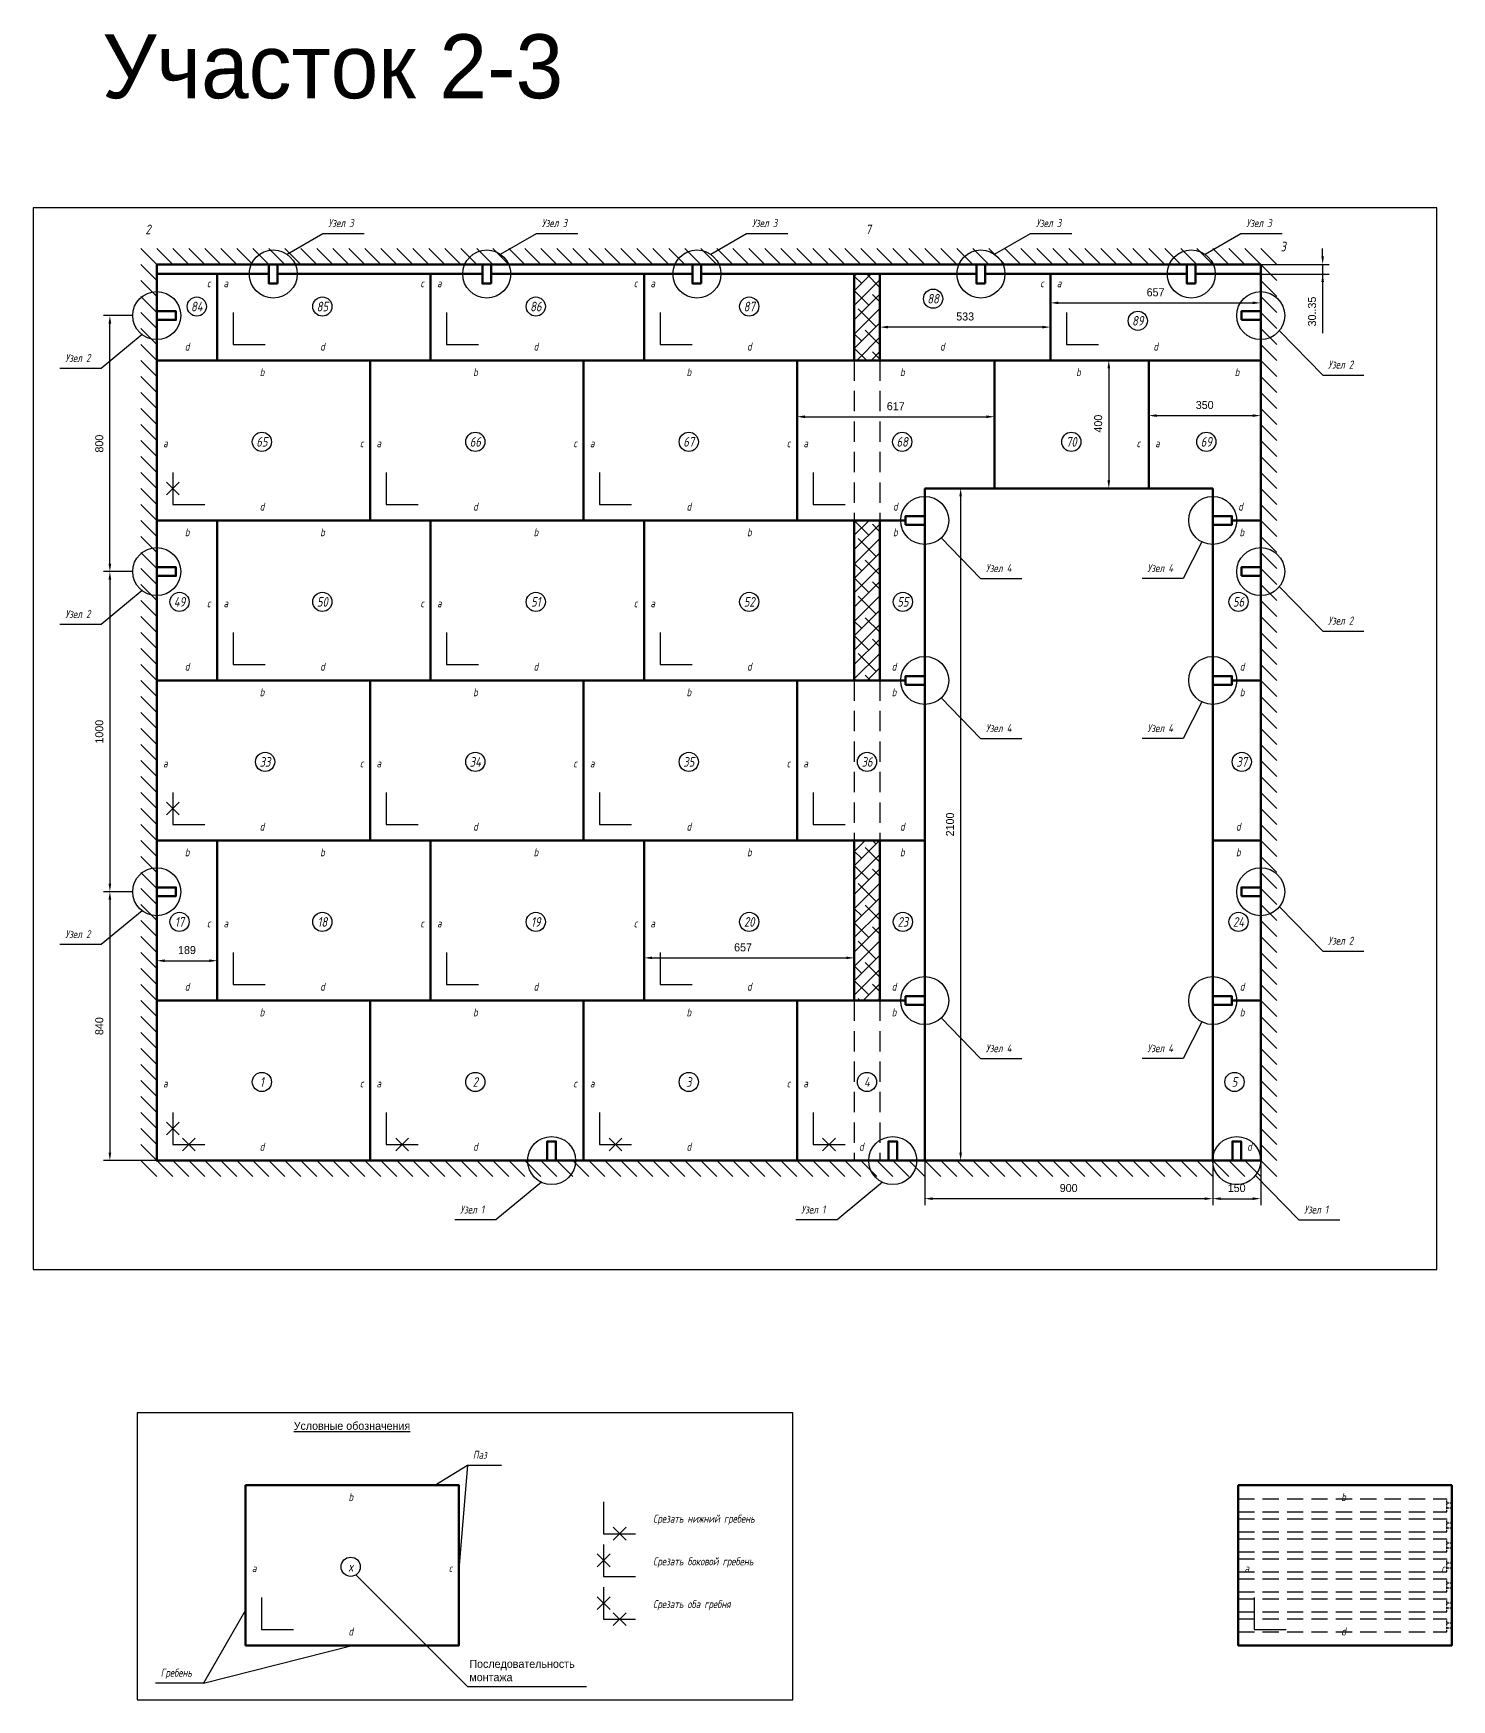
# Model space of a CAD drawing. Header units: millimetres. Extents: x -24443 to 78341, y -69589 to 15487.
# Drawn here: x 57085 to 61518, y -13001 to -7794 of the extents above; entities that cross this region are included whole.
import ezdxf
from ezdxf.enums import TextEntityAlignment as Align

# ---------------------------------------------------------------- set-up
doc = ezdxf.new("R2010")
doc.units = ezdxf.units.MM
doc.linetypes.add('DASHED', pattern=[19.05, 12.7, -6.35])
doc.layers.add('01 Перегородки', color=7, linetype='Continuous')
doc.layers.add('08 Размеры', color=7, linetype='Continuous')
doc.layers.add('100 noprint', color=1, linetype='Continuous', plot=False)
doc.styles.get("Standard").update_dxf_attribs({"font": 'Ubuntu-R.ttf'})
doc.styles.add('ГОСТ-ISOCPEUR', font='isocpeui.ttf', dxfattribs={"width": 0.8})
doc.dimstyles.new('ISO-25', dxfattribs={"dimtxt": 2.5, "dimasz": 2.5, "dimexe": 1.25, "dimexo": 0.625, "dimtad": 1, "dimtxsty": 'Standard', "dimcen": 2.5, "dimadec": 0, "dimazin": 0, "dimtfac": 1, "dimtmove": 0, "dimatfit": 3, "dimfxl": 1, "dimarcsym": 0})

# ---------------------------------------------------------------- blocks, each defined once
blk = doc.blocks.new('плита')
at = {"lineweight": 70}
blk.add_lwpolyline([(0, 500), (667, 500), (667, 0), (0, 0)], close=True, dxfattribs=at)
blk.add_lwpolyline([(50, 150), (50, 50), (150, 50)])
at = {"style": 'ГОСТ-ISOCPEUR', "width": 0.8}
for s, p in [('b', (329.1, 463.3)), ('a', (27.1, 241.2)), ('c', (640.6, 241.2)), ('d', (329.1, 43.5))]:
    blk.add_text(s, height=25, dxfattribs=at).set_placement(p, align=Align.MIDDLE)
blk = doc.blocks.new('подрезка')
for p, q in [((-20, 20), (20, -20)), ((20, 20), (-20, -20))]:
    blk.add_line(p, q)
blk = doc.blocks.new('*D294')
at = {"layer": '08 Размеры', "color": 0, "lineweight": -2}
for p, q in [((60770.7, -11316.2), (60770.7, -11455.3)), ((60920.7, -11316.2), (60920.7, -11455.3)), ((60795.7, -11435.3), (60895.7, -11435.3))]:
    blk.add_line(p, q, dxfattribs=at)
at = {"layer": '08 Размеры', "color": 0}
for points in [[(60795.7, -11431.1), (60795.7, -11439.4), (60770.7, -11435.3)], [(60895.7, -11439.4), (60895.7, -11431.1), (60920.7, -11435.3)]]:
    blk.add_solid(points, dxfattribs=at)
at = {"layer": 'Defpoints', "color": 0}
for p in [(60770.7, -11316.2), (60920.7, -11316.2), (60920.7, -11435.3)]:
    blk.add_point(p, dxfattribs=at)
at = {"layer": '08 Размеры', "color": 0, "insert": (60845.7, -11402.2), "char_height": 25, "attachment_point": 5}
blk.add_mtext('150', dxfattribs=at)
blk = doc.blocks.new('*D295')
at = {"layer": '08 Размеры', "color": 0, "lineweight": -2}
for p, q in [((59870.7, -11316.2), (59870.7, -11455.3)), ((60770.7, -11316.2), (60770.7, -11455.3)), ((60745.7, -11435.3), (59895.7, -11435.3))]:
    blk.add_line(p, q, dxfattribs=at)
at = {"layer": '08 Размеры', "color": 0}
for points in [[(59895.7, -11431.1), (59895.7, -11439.4), (59870.7, -11435.3)], [(60745.7, -11439.4), (60745.7, -11431.1), (60770.7, -11435.3)]]:
    blk.add_solid(points, dxfattribs=at)
at = {"layer": 'Defpoints', "color": 0}
for p in [(59870.7, -11316.2), (60770.7, -11316.2), (59870.7, -11435.3)]:
    blk.add_point(p, dxfattribs=at)
at = {"layer": '08 Размеры', "color": 0, "insert": (60320.7, -11402.2), "char_height": 25, "attachment_point": 5}
blk.add_mtext('900', dxfattribs=at)
blk = doc.blocks.new('*D297')
at = {"layer": '08 Размеры', "color": 0, "lineweight": -2}
for p, q in [((58993.7, -10816.2), (58993.7, -10662.9)), ((59650.7, -10816.2), (59650.7, -10662.9)), ((59018.7, -10682.9), (59625.7, -10682.9))]:
    blk.add_line(p, q, dxfattribs=at)
at = {"layer": '08 Размеры', "color": 0}
for points in [[(59018.7, -10678.7), (59018.7, -10687), (58993.7, -10682.9)], [(59625.7, -10687), (59625.7, -10678.7), (59650.7, -10682.9)]]:
    blk.add_solid(points, dxfattribs=at)
at = {"layer": 'Defpoints', "color": 0}
for p in [(59650.7, -10682.9), (58993.7, -10816.2), (59650.7, -10816.2)]:
    blk.add_point(p, dxfattribs=at)
at = {"layer": '08 Размеры', "color": 0, "insert": (59303, -10650.1), "char_height": 25, "attachment_point": 5}
blk.add_mtext('657', dxfattribs=at)
blk = doc.blocks.new('*D298')
at = {"layer": '08 Размеры', "color": 0, "lineweight": -2}
for p, q in [((60570.7, -9211.2), (60570.7, -8968.7)), ((60595.7, -8988.7), (60895.7, -8988.7)), ((60920.7, -9211.2), (60920.7, -8968.7))]:
    blk.add_line(p, q, dxfattribs=at)
at = {"layer": '08 Размеры', "color": 0}
for points in [[(60595.7, -8984.5), (60595.7, -8992.8), (60570.7, -8988.7)], [(60895.7, -8992.8), (60895.7, -8984.5), (60920.7, -8988.7)]]:
    blk.add_solid(points, dxfattribs=at)
at = {"layer": 'Defpoints', "color": 0}
for p in [(60920.7, -8988.7), (60570.7, -9211.2), (60920.7, -9211.2)]:
    blk.add_point(p, dxfattribs=at)
at = {"layer": '08 Размеры', "color": 0, "insert": (60745.7, -8955.6), "char_height": 25, "attachment_point": 5}
blk.add_mtext('350', dxfattribs=at)
blk = doc.blocks.new('*D299')
at = {"layer": '08 Размеры', "color": 0, "lineweight": -2}
for p, q in [((61114.4, -8491.2), (61114.4, -8466.2)), ((60920.7, -8516.2), (61134.4, -8516.2)), ((61114.4, -8516.2), (61114.4, -8730.7)), ((61114.4, -8516.2), (61114.4, -8546.2)), ((60920.7, -8546.2), (61134.4, -8546.2))]:
    blk.add_line(p, q, dxfattribs=at)
at = {"layer": '08 Размеры', "color": 0}
for points in [[(61110.2, -8491.2), (61118.5, -8491.2), (61114.4, -8516.2)], [(61118.5, -8571.2), (61110.2, -8571.2), (61114.4, -8546.2)]]:
    blk.add_solid(points, dxfattribs=at)
at = {"layer": 'Defpoints', "color": 0}
for p in [(60920.7, -8516.2), (60920.7, -8546.2), (61114.4, -8546.2)]:
    blk.add_point(p, dxfattribs=at)
at = {"layer": '08 Размеры', "color": 0, "insert": (61081.3, -8663.4), "char_height": 25, "attachment_point": 5, "rotation": 90}
blk.add_mtext('30..35', dxfattribs=at)
blk = doc.blocks.new('*D300')
at = {"layer": '08 Размеры', "color": 0, "lineweight": -2}
for p, q in [((60320.7, -9216.2), (59963.1, -9216.2)), ((59983.1, -9241.2), (59983.1, -11291.2)), ((60320.7, -11316.2), (59963.1, -11316.2))]:
    blk.add_line(p, q, dxfattribs=at)
at = {"layer": '08 Размеры', "color": 0}
for points in [[(59987.2, -9241.2), (59978.9, -9241.2), (59983.1, -9216.2)], [(59978.9, -11291.2), (59987.2, -11291.2), (59983.1, -11316.2)]]:
    blk.add_solid(points, dxfattribs=at)
at = {"layer": 'Defpoints', "color": 0}
for p in [(60320.7, -9216.2), (59983.1, -11316.2), (60320.7, -11316.2)]:
    blk.add_point(p, dxfattribs=at)
at = {"layer": '08 Размеры', "color": 0, "insert": (59950, -10266.2), "char_height": 25, "attachment_point": 5, "rotation": 90}
blk.add_mtext('2100', dxfattribs=at)
blk = doc.blocks.new('*D302')
at = {"layer": '08 Размеры', "color": 0, "lineweight": -2}
for p, q in [((59471.7, -9074.2), (59471.7, -8972.2)), ((59496.7, -8992.2), (60063.7, -8992.2)), ((60088.7, -9216.2), (60088.7, -8972.2))]:
    blk.add_line(p, q, dxfattribs=at)
at = {"layer": '08 Размеры', "color": 0}
for points in [[(59496.7, -8988), (59496.7, -8996.4), (59471.7, -8992.2)], [(60063.7, -8996.4), (60063.7, -8988), (60088.7, -8992.2)]]:
    blk.add_solid(points, dxfattribs=at)
at = {"layer": 'Defpoints', "color": 0}
for p in [(60088.7, -8992.2), (59471.7, -9074.2), (60088.7, -9216.2)]:
    blk.add_point(p, dxfattribs=at)
at = {"layer": '08 Размеры', "color": 0, "insert": (59780.2, -8959.4), "char_height": 25, "attachment_point": 5}
blk.add_mtext('617', dxfattribs=at)
blk = doc.blocks.new('*D334')
at = {"layer": '08 Размеры', "color": 0, "lineweight": -2}
for p, q in [((57470.7, -10816.2), (57470.7, -10671.8)), ((57659.7, -10816.2), (57659.7, -10671.8)), ((57495.7, -10691.8), (57634.7, -10691.8))]:
    blk.add_line(p, q, dxfattribs=at)
at = {"layer": '08 Размеры', "color": 0}
for points in [[(57495.7, -10687.6), (57495.7, -10696), (57470.7, -10691.8)], [(57634.7, -10696), (57634.7, -10687.6), (57659.7, -10691.8)]]:
    blk.add_solid(points, dxfattribs=at)
at = {"layer": 'Defpoints', "color": 0}
for p in [(57659.7, -10691.8), (57470.7, -10816.2), (57659.7, -10816.2)]:
    blk.add_point(p, dxfattribs=at)
at = {"layer": '08 Размеры', "color": 0, "insert": (57565.2, -10658.7), "char_height": 25, "attachment_point": 5}
blk.add_mtext('189', dxfattribs=at)
blk = doc.blocks.new('*D339')
at = {"layer": '08 Размеры', "color": 0, "lineweight": -2}
for p, q in [((60570.7, -8816.2), (60426.1, -8816.2)), ((60446.1, -8841.2), (60446.1, -9191.2)), ((60570.7, -9216.2), (60426.1, -9216.2))]:
    blk.add_line(p, q, dxfattribs=at)
at = {"layer": '08 Размеры', "color": 0}
for points in [[(60450.3, -8841.2), (60441.9, -8841.2), (60446.1, -8816.2)], [(60441.9, -9191.2), (60450.3, -9191.2), (60446.1, -9216.2)]]:
    blk.add_solid(points, dxfattribs=at)
at = {"layer": 'Defpoints', "color": 0}
for p in [(60570.7, -8816.2), (60446.1, -9216.2), (60570.7, -9216.2)]:
    blk.add_point(p, dxfattribs=at)
at = {"layer": '08 Размеры', "color": 0, "insert": (60413, -9013.7), "char_height": 25, "attachment_point": 5, "rotation": 90}
blk.add_mtext('400', dxfattribs=at)
blk = doc.blocks.new('*D351')
at = {"layer": '08 Размеры', "color": 0, "lineweight": -2}
for p, q in [((59730.7, -8631.3), (59730.7, -8732.1)), ((60263.7, -8631.3), (60263.7, -8732.1)), ((60238.7, -8712.1), (59755.7, -8712.1))]:
    blk.add_line(p, q, dxfattribs=at)
at = {"layer": '08 Размеры', "color": 0}
for points in [[(59755.7, -8708), (59755.7, -8716.3), (59730.7, -8712.1)], [(60238.7, -8716.3), (60238.7, -8708), (60263.7, -8712.1)]]:
    blk.add_solid(points, dxfattribs=at)
at = {"layer": 'Defpoints', "color": 0}
for p in [(59730.7, -8631.3), (60263.7, -8631.3), (59730.7, -8712.1)]:
    blk.add_point(p, dxfattribs=at)
at = {"layer": '08 Размеры', "color": 0, "insert": (59997.2, -8679.1), "char_height": 25, "attachment_point": 5}
blk.add_mtext('533', dxfattribs=at)
blk = doc.blocks.new('*D360')
at = {"layer": '08 Размеры', "color": 0, "lineweight": -2}
for p, q in [((57395.7, -9476.2), (57304.3, -9476.2)), ((57324.3, -9501.2), (57324.3, -10451.2)), ((57395.7, -10476.2), (57304.3, -10476.2))]:
    blk.add_line(p, q, dxfattribs=at)
at = {"layer": '08 Размеры', "color": 0}
for points in [[(57328.5, -9501.2), (57320.2, -9501.2), (57324.3, -9476.2)], [(57320.2, -10451.2), (57328.5, -10451.2), (57324.3, -10476.2)]]:
    blk.add_solid(points, dxfattribs=at)
at = {"layer": 'Defpoints', "color": 0}
for p in [(57395.7, -9476.2), (57324.3, -10476.2), (57395.7, -10476.2)]:
    blk.add_point(p, dxfattribs=at)
at = {"layer": '08 Размеры', "color": 0, "insert": (57291.3, -9976.2), "char_height": 25, "attachment_point": 5, "rotation": 90}
blk.add_mtext('1000', dxfattribs=at)
blk = doc.blocks.new('*D362')
at = {"layer": '08 Размеры', "color": 0, "lineweight": -2}
for p, q in [((57395.7, -10476.2), (57304.3, -10476.2)), ((57324.3, -10501.2), (57324.3, -11291.2)), ((57470.7, -11316.2), (57304.3, -11316.2))]:
    blk.add_line(p, q, dxfattribs=at)
at = {"layer": '08 Размеры', "color": 0}
for points in [[(57328.5, -10501.2), (57320.2, -10501.2), (57324.3, -10476.2)], [(57320.2, -11291.2), (57328.5, -11291.2), (57324.3, -11316.2)]]:
    blk.add_solid(points, dxfattribs=at)
at = {"layer": 'Defpoints', "color": 0}
for p in [(57395.7, -10476.2), (57324.3, -11316.2), (57470.7, -11316.2)]:
    blk.add_point(p, dxfattribs=at)
at = {"layer": '08 Размеры', "color": 0, "insert": (57291.3, -10896.2), "char_height": 25, "attachment_point": 5, "rotation": 90}
blk.add_mtext('840', dxfattribs=at)
blk = doc.blocks.new('*D363')
at = {"layer": '08 Размеры', "color": 0, "lineweight": -2}
for p, q in [((57395.7, -8676.2), (57304.3, -8676.2)), ((57324.3, -9451.2), (57324.3, -8701.2)), ((57395.7, -9476.2), (57304.3, -9476.2))]:
    blk.add_line(p, q, dxfattribs=at)
at = {"layer": '08 Размеры', "color": 0}
for points in [[(57328.5, -8701.2), (57320.2, -8701.2), (57324.3, -8676.2)], [(57320.2, -9451.2), (57328.5, -9451.2), (57324.3, -9476.2)]]:
    blk.add_solid(points, dxfattribs=at)
at = {"layer": 'Defpoints', "color": 0}
for p in [(57324.3, -8676.2), (57395.7, -8676.2), (57395.7, -9476.2)]:
    blk.add_point(p, dxfattribs=at)
at = {"layer": '08 Размеры', "color": 0, "insert": (57291.3, -9076.2), "char_height": 25, "attachment_point": 5, "rotation": 90}
blk.add_mtext('800', dxfattribs=at)
blk = doc.blocks.new('*D364')
at = {"layer": '08 Размеры', "color": 0, "lineweight": -2}
for p, q in [((60263.7, -8712.1), (60263.7, -8616.4)), ((60288.7, -8636.4), (60895.7, -8636.4)), ((60920.7, -8712.1), (60920.7, -8616.4))]:
    blk.add_line(p, q, dxfattribs=at)
at = {"layer": '08 Размеры', "color": 0}
for points in [[(60288.7, -8632.2), (60288.7, -8640.5), (60263.7, -8636.4)], [(60895.7, -8640.5), (60895.7, -8632.2), (60920.7, -8636.4)]]:
    blk.add_solid(points, dxfattribs=at)
at = {"layer": 'Defpoints', "color": 0}
for p in [(60920.7, -8636.4), (60263.7, -8712.1), (60920.7, -8712.1)]:
    blk.add_point(p, dxfattribs=at)
at = {"layer": '08 Размеры', "color": 0, "insert": (60592.2, -8603.5), "char_height": 25, "attachment_point": 5}
blk.add_mtext('657', dxfattribs=at)

msp = doc.modelspace()

# ---------------------------------------------------------------- hatches: boundary and pattern name
at = {"layer": '01 Перегородки'}
h = msp.add_hatch(dxfattribs=at)
h.set_pattern_fill('ANSI38', color=256, scale=10, style=0)
h.paths.add_polyline_path([(59730.743, -10816.191), (59730.743, -10316.191), (59650.743, -10316.191), (59650.743, -10816.191)])
h.paths.add_polyline_path([(59730.743, -9816.191), (59730.743, -9316.191), (59650.743, -9316.191), (59650.743, -9816.191)])
h.paths.add_polyline_path([(59730.743, -8816.191), (59730.743, -8546.191), (59650.743, -8546.191), (59650.743, -8816.191)])

# ---------------------------------------------------------------- linework, layer by layer
at = {"lineweight": 70}
for p, q in [((58993.743, -8816.191), (58993.743, -8546.191)), ((59650.743, -8546.191), (59650.743, -8816.191)), ((59730.743, -8546.191), (59730.743, -8816.191)), ((60263.743, -8816.191), (60263.743, -8546.191)), ((60263.743, -8816.191), (60263.743, -8546.191)), ((60920.743, -8546.191), (60920.743, -8816.191)), ((59660.743, -8816.191), (58993.743, -8816.191)), ((59471.743, -9316.191), (59471.743, -8816.191)), ((59471.743, -8816.191), (60138.743, -8816.191)), ((60088.743, -8816.191), (60088.743, -9216.191)), ((60138.743, -8816.191), (60570.743, -8816.191)), ((60920.743, -8816.191), (60263.743, -8816.191)), ((58993.743, -9816.191), (58993.743, -9316.191)), ((58993.743, -9316.191), (59650.743, -9316.191)), ((59810.743, -9316.191), (59471.743, -9316.191)), ((59650.743, -9316.191), (59650.743, -9816.191)), ((59650.743, -9816.191), (58993.743, -9816.191)), ((58993.743, -10316.191), (59650.743, -10316.191)), ((58993.743, -10816.191), (58993.743, -10316.191)), ((59650.743, -10316.191), (59650.743, -10816.191)), ((59650.743, -10816.191), (58993.743, -10816.191))]:
    msp.add_line(p, q, dxfattribs=at)
for p, q in [((58441.779, -12268.156), (58415.522, -12580.887)), ((57616.76, -12948.941), (58081.803, -12830.887))]:
    msp.add_line(p, q)
for points in [[(57877.87, -8484.697), (57990.282, -8419.568), (58119.266, -8419.568)], [(58544.87, -8484.697), (58657.282, -8419.568), (58786.266, -8419.568)], [(59201.87, -8484.697), (59314.282, -8419.568), (59443.266, -8419.568)], [(60089.301, -8484.697), (60201.713, -8419.568), (60330.697, -8419.568)], [(60746.701, -8484.697), (60859.112, -8419.568), (60988.096, -8419.568)], [(57709.743, -8666.191), (57709.743, -8766.191), (57809.743, -8766.191)], [(58376.743, -8666.191), (58376.743, -8766.191), (58476.743, -8766.191)], [(59043.743, -8666.191), (59043.743, -8766.191), (59143.743, -8766.191)], [(60313.743, -8666.191), (60313.743, -8766.191), (60413.743, -8766.191)], [(57424.74, -8735.426), (57296.984, -8841.423), (57168.001, -8841.423)], [(60979.101, -8723.301), (61114.481, -8861.869), (61243.465, -8861.869)], [(59521.743, -9166.191), (59521.743, -9266.191), (59621.743, -9266.191)], [(59922.679, -9370.299), (60045.029, -9497.762), (60174.013, -9497.762)], [(60736.881, -9383.112), (60678.867, -9497.762), (60549.883, -9497.762)], [(60979.101, -9523.301), (61114.481, -9661.869), (61243.465, -9661.869)], [(57424.74, -9535.426), (57296.984, -9641.423), (57168.001, -9641.423)], [(59043.743, -9666.191), (59043.743, -9766.191), (59143.743, -9766.191)], [(59922.679, -9870.299), (60045.029, -9997.762), (60174.013, -9997.762)], [(60736.881, -9883.112), (60678.867, -9997.762), (60549.883, -9997.762)], [(59521.743, -10166.191), (59521.743, -10266.191), (59621.743, -10266.191)], [(57424.74, -10535.426), (57296.984, -10641.423), (57168.001, -10641.423)], [(60979.101, -10523.301), (61114.481, -10661.869), (61243.465, -10661.869)], [(59043.743, -10666.191), (59043.743, -10766.191), (59143.743, -10766.191)], [(59922.679, -10870.299), (60045.029, -10997.762), (60174.013, -10997.762)], [(60736.881, -10883.112), (60678.867, -10997.762), (60549.883, -10997.762)], [(59521.743, -11166.191), (59521.743, -11266.191), (59621.743, -11266.191)], [(58672.921, -11384.106), (58530.984, -11501.869), (58402.001, -11501.869)], [(59738.921, -11384.106), (59596.984, -11501.869), (59468.001, -11501.869)], [(60904.101, -11363.301), (61039.481, -11501.869), (61168.465, -11501.869)], [(58340.063, -12330.887), (58441.779, -12268.156), (58548.045, -12268.156)], [(58867.379, -12381.957), (58867.379, -12481.957), (58967.379, -12481.957)], [(58867.379, -12515.406), (58867.379, -12615.406), (58967.379, -12615.406)], [(58092.464, -12610.966), (58441.779, -12959.377), (58814.325, -12959.377)], [(58867.379, -12648.856), (58867.379, -12748.856), (58967.379, -12748.856)], [(60900.599, -12680.887), (60900.599, -12780.887), (61000.599, -12780.887)], [(57748.303, -12720.702), (57616.76, -12948.941), (57466.387, -12948.941)]]:
    msp.add_lwpolyline(points)
for points in [[(57659.743, -8546.191), (57659.743, -8816.191), (57480.743, -8816.191)], [(58326.743, -8546.191), (58326.743, -8816.191), (57659.743, -8816.191), (57659.743, -8546.191)], [(58993.743, -8546.191), (58993.743, -8816.191), (58326.743, -8816.191), (58326.743, -8546.191)], [(60263.743, -8546.191), (60263.743, -8816.191), (59730.743, -8816.191)], [(60570.743, -9216.191), (60570.743, -8816.191), (60920.743, -8816.191)], [(57480.743, -9316.191), (57659.743, -9316.191), (57659.743, -9816.191), (57480.743, -9816.191)], [(59810.743, -9816.191), (59730.743, -9816.191), (59730.743, -9316.191), (59810.743, -9316.191)], [(60770.743, -9816.191), (60770.743, -9316.191)], [(60920.743, -9316.191), (60830.743, -9316.191)], [(60830.743, -9316.191), (60920.743, -9316.191)], [(59870.743, -10316.191), (59471.743, -10316.191), (59471.743, -9816.191), (59810.743, -9816.191)], [(60920.743, -10316.191), (60770.743, -10316.191), (60770.743, -9816.191)], [(60920.743, -9816.191), (60830.743, -9816.191)], [(60830.743, -9816.191), (60920.743, -9816.191)], [(57480.743, -10316.191), (57659.743, -10316.191), (57659.743, -10816.191), (57480.743, -10816.191)], [(59810.743, -10816.191), (59730.743, -10816.191), (59730.743, -10316.191), (59870.743, -10316.191)], [(60770.743, -10816.191), (60770.743, -10316.191), (60920.743, -10316.191)], [(59870.743, -11316.191), (59471.743, -11316.191), (59471.743, -10816.191), (59810.743, -10816.191)], [(60920.743, -11316.191), (60770.743, -11316.191), (60770.743, -10816.191)], [(60920.743, -10816.191), (60830.743, -10816.191)], [(60830.743, -10816.191), (60920.743, -10816.191)]]:
    msp.add_lwpolyline(points, dxfattribs=at)
msp.add_lwpolyline([(60850.599, -12330.887), (61517.599, -12330.887), (61517.599, -12830.887), (60850.599, -12830.887)], close=True, dxfattribs=at)
at = {"layer": '01 Перегородки'}
for p, q in [((57420.743, -8466.191), (57470.743, -8516.191)), ((57470.743, -8466.191), (57520.743, -8516.191)), ((57520.743, -8466.191), (57570.743, -8516.191)), ((57570.743, -8466.191), (57620.743, -8516.191)), ((57620.743, -8466.191), (57670.743, -8516.191)), ((57670.743, -8466.191), (57720.743, -8516.191)), ((57720.743, -8466.191), (57770.743, -8516.191)), ((57770.743, -8466.191), (57820.743, -8516.191)), ((57820.743, -8466.191), (57870.743, -8516.191)), ((57870.743, -8466.191), (57920.743, -8516.191)), ((57920.743, -8466.191), (57970.743, -8516.191)), ((57970.743, -8466.191), (58020.743, -8516.191)), ((58020.743, -8466.191), (58070.743, -8516.191)), ((58070.743, -8466.191), (58120.743, -8516.191)), ((58120.743, -8466.191), (58170.743, -8516.191)), ((58170.743, -8466.191), (58220.743, -8516.191)), ((58220.743, -8466.191), (58270.743, -8516.191)), ((58270.743, -8466.191), (58320.743, -8516.191)), ((58320.743, -8466.191), (58370.743, -8516.191)), ((58370.743, -8466.191), (58420.743, -8516.191)), ((58420.743, -8466.191), (58470.743, -8516.191)), ((58470.743, -8466.191), (58520.743, -8516.191)), ((58520.743, -8466.191), (58570.743, -8516.191)), ((58570.743, -8466.191), (58620.743, -8516.191)), ((58620.743, -8466.191), (58670.743, -8516.191)), ((58670.743, -8466.191), (58720.743, -8516.191)), ((58720.743, -8466.191), (58770.743, -8516.191)), ((58770.743, -8466.191), (58820.743, -8516.191)), ((58820.743, -8466.191), (58870.743, -8516.191)), ((58870.743, -8466.191), (58920.743, -8516.191)), ((58920.743, -8466.191), (58970.743, -8516.191)), ((58970.743, -8466.191), (59020.743, -8516.191)), ((59020.743, -8466.191), (59070.743, -8516.191)), ((59070.743, -8466.191), (59120.743, -8516.191)), ((59120.743, -8466.191), (59170.743, -8516.191)), ((59170.743, -8466.191), (59220.743, -8516.191)), ((59220.743, -8466.191), (59270.743, -8516.191)), ((59270.743, -8466.191), (59320.743, -8516.191)), ((59320.743, -8466.191), (59370.743, -8516.191)), ((59370.743, -8466.191), (59420.743, -8516.191)), ((59420.743, -8466.191), (59470.743, -8516.191)), ((59470.743, -8466.191), (59520.743, -8516.191)), ((59520.743, -8466.191), (59570.743, -8516.191)), ((59570.743, -8466.191), (59620.743, -8516.191)), ((59620.743, -8466.191), (59670.743, -8516.191)), ((59670.743, -8466.191), (59720.743, -8516.191)), ((59720.743, -8466.191), (59770.743, -8516.191)), ((59770.743, -8466.191), (59820.743, -8516.191)), ((59820.743, -8466.191), (59870.743, -8516.191)), ((59870.743, -8466.191), (59920.743, -8516.191)), ((59920.743, -8466.191), (59970.743, -8516.191)), ((59970.743, -8466.191), (60020.743, -8516.191)), ((60020.743, -8466.191), (60070.743, -8516.191)), ((60070.743, -8466.191), (60120.743, -8516.191)), ((60120.743, -8466.191), (60170.743, -8516.191)), ((60170.743, -8466.191), (60220.743, -8516.191)), ((60220.743, -8466.191), (60270.743, -8516.191)), ((60270.743, -8466.191), (60320.743, -8516.191)), ((60320.743, -8466.191), (60370.743, -8516.191)), ((60370.743, -8466.191), (60420.743, -8516.191)), ((60420.743, -8466.191), (60470.743, -8516.191)), ((60470.743, -8466.191), (60520.743, -8516.191)), ((60520.743, -8466.191), (60570.743, -8516.191)), ((60570.743, -8466.191), (60620.743, -8516.191)), ((60620.743, -8466.191), (60670.743, -8516.191)), ((60670.743, -8466.191), (60720.743, -8516.191)), ((60720.743, -8466.191), (60770.743, -8516.191)), ((60770.743, -8466.191), (60820.743, -8516.191)), ((60820.743, -8466.191), (60870.743, -8516.191)), ((60870.743, -8466.191), (60920.743, -8516.191)), ((60920.743, -8466.191), (60970.743, -8516.191)), ((57420.743, -8516.191), (57470.743, -8566.191)), ((60920.743, -8516.191), (60970.743, -8566.191)), ((57420.743, -8566.191), (57470.743, -8616.191)), ((60920.743, -8566.191), (60970.743, -8616.191)), ((57420.743, -8616.191), (57470.743, -8666.191)), ((60920.743, -8616.191), (60970.743, -8666.191)), ((57420.743, -8666.191), (57470.743, -8716.191)), ((60920.743, -8666.191), (60970.743, -8716.191)), ((57420.743, -8716.191), (57470.743, -8766.191)), ((60920.743, -8716.191), (60970.743, -8766.191)), ((57420.743, -8766.191), (57470.743, -8816.191)), ((60920.743, -8766.191), (60970.743, -8816.191)), ((57420.743, -8816.191), (57470.743, -8866.191)), ((60920.743, -8816.191), (60970.743, -8866.191)), ((57420.743, -8866.191), (57470.743, -8916.191)), ((60920.743, -8866.191), (60970.743, -8916.191)), ((57420.743, -8916.191), (57470.743, -8966.191)), ((60920.743, -8916.191), (60970.743, -8966.191)), ((57420.743, -8966.191), (57470.743, -9016.191)), ((60920.743, -8966.191), (60970.743, -9016.191)), ((57420.743, -9016.191), (57470.743, -9066.191)), ((60920.743, -9016.191), (60970.743, -9066.191)), ((57420.743, -9066.191), (57470.743, -9116.191)), ((60920.743, -9066.191), (60970.743, -9116.191)), ((57420.743, -9116.191), (57470.743, -9166.191)), ((60920.743, -9116.191), (60970.743, -9166.191)), ((57420.743, -9166.191), (57470.743, -9216.191)), ((60920.743, -9166.191), (60970.743, -9216.191)), ((57420.743, -9216.191), (57470.743, -9266.191)), ((57420.743, -9266.191), (57470.743, -9316.191)), ((60920.743, -9216.191), (60970.743, -9266.191)), ((60920.743, -9266.191), (60970.743, -9316.191)), ((57420.743, -9316.191), (57470.743, -9366.191)), ((60920.743, -9316.191), (60970.743, -9366.191)), ((57420.743, -9366.191), (57470.743, -9416.191)), ((60920.743, -9366.191), (60970.743, -9416.191)), ((57420.743, -9416.191), (57470.743, -9466.191)), ((60920.743, -9416.191), (60970.743, -9466.191)), ((57420.743, -9466.191), (57470.743, -9516.191)), ((60920.743, -9466.191), (60970.743, -9516.191)), ((57420.743, -9516.191), (57470.743, -9566.191)), ((60920.743, -9516.191), (60970.743, -9566.191)), ((57420.743, -9566.191), (57470.743, -9616.191)), ((60920.743, -9566.191), (60970.743, -9616.191)), ((57420.743, -9616.191), (57470.743, -9666.191)), ((60920.743, -9616.191), (60970.743, -9666.191)), ((57420.743, -9666.191), (57470.743, -9716.191)), ((60920.743, -9666.191), (60970.743, -9716.191)), ((57420.743, -9716.191), (57470.743, -9766.191)), ((60920.743, -9716.191), (60970.743, -9766.191)), ((57420.743, -9766.191), (57470.743, -9816.191)), ((60920.743, -9766.191), (60970.743, -9816.191)), ((57420.743, -9816.191), (57470.743, -9866.191)), ((60920.743, -9816.191), (60970.743, -9866.191)), ((57420.743, -9866.191), (57470.743, -9916.191)), ((60920.743, -9866.191), (60970.743, -9916.191)), ((57420.743, -9916.191), (57470.743, -9966.191)), ((60920.743, -9916.191), (60970.743, -9966.191)), ((57420.743, -9966.191), (57470.743, -10016.191)), ((60920.743, -9966.191), (60970.743, -10016.191)), ((57420.743, -10016.191), (57470.743, -10066.191)), ((60920.743, -10016.191), (60970.743, -10066.191)), ((57420.743, -10066.191), (57470.743, -10116.191)), ((60920.743, -10066.191), (60970.743, -10116.191)), ((57420.743, -10116.191), (57470.743, -10166.191)), ((60920.743, -10116.191), (60970.743, -10166.191)), ((57420.743, -10166.191), (57470.743, -10216.191)), ((60920.743, -10166.191), (60970.743, -10216.191)), ((57420.743, -10216.191), (57470.743, -10266.191)), ((60920.743, -10216.191), (60970.743, -10266.191)), ((57420.743, -10266.191), (57470.743, -10316.191)), ((60920.743, -10266.191), (60970.743, -10316.191)), ((57420.743, -10316.191), (57470.743, -10366.191)), ((60920.743, -10316.191), (60970.743, -10366.191)), ((57420.743, -10366.191), (57470.743, -10416.191)), ((60920.743, -10366.191), (60970.743, -10416.191)), ((57420.743, -10416.191), (57470.743, -10466.191)), ((60920.743, -10416.191), (60970.743, -10466.191)), ((57420.743, -10466.191), (57470.743, -10516.191)), ((57420.743, -10516.191), (57470.743, -10566.191)), ((60920.743, -10466.191), (60970.743, -10516.191)), ((60920.743, -10516.191), (60970.743, -10566.191)), ((57420.743, -10566.191), (57470.743, -10616.191)), ((60920.743, -10566.191), (60970.743, -10616.191)), ((57420.743, -10616.191), (57470.743, -10666.191)), ((60920.743, -10616.191), (60970.743, -10666.191)), ((57420.743, -10666.191), (57470.743, -10716.191)), ((60920.743, -10666.191), (60970.743, -10716.191)), ((57420.743, -10716.191), (57470.743, -10766.191)), ((60920.743, -10716.191), (60970.743, -10766.191)), ((57420.743, -10766.191), (57470.743, -10816.191)), ((60920.743, -10766.191), (60970.743, -10816.191)), ((57420.743, -10816.191), (57470.743, -10866.191)), ((60920.743, -10816.191), (60970.743, -10866.191)), ((57420.743, -10866.191), (57470.743, -10916.191)), ((60920.743, -10866.191), (60970.743, -10916.191)), ((57420.743, -10916.191), (57470.743, -10966.191)), ((60920.743, -10916.191), (60970.743, -10966.191)), ((57420.743, -10966.191), (57470.743, -11016.191)), ((60920.743, -10966.191), (60970.743, -11016.191)), ((57420.743, -11016.191), (57470.743, -11066.191)), ((60920.743, -11016.191), (60970.743, -11066.191)), ((57420.743, -11066.191), (57470.743, -11116.191)), ((60920.743, -11066.191), (60970.743, -11116.191)), ((57420.743, -11116.191), (57470.743, -11166.191)), ((60920.743, -11116.191), (60970.743, -11166.191)), ((57420.743, -11166.191), (57470.743, -11216.191)), ((60920.743, -11166.191), (60970.743, -11216.191)), ((57420.743, -11216.191), (57470.743, -11266.191)), ((60920.743, -11216.191), (60970.743, -11266.191)), ((57420.743, -11266.191), (57470.743, -11316.191)), ((60920.743, -11266.191), (60970.743, -11316.191)), ((57420.743, -11316.191), (57470.743, -11366.191)), ((57470.743, -11316.191), (57520.743, -11366.191)), ((57520.743, -11316.191), (57570.743, -11366.191)), ((57570.743, -11316.191), (57620.743, -11366.191)), ((57620.743, -11316.191), (57670.743, -11366.191)), ((57670.743, -11316.191), (57720.743, -11366.191)), ((57720.743, -11316.191), (57770.743, -11366.191)), ((57770.743, -11316.191), (57820.743, -11366.191)), ((57820.743, -11316.191), (57870.743, -11366.191)), ((57870.743, -11316.191), (57920.743, -11366.191)), ((57920.743, -11316.191), (57970.743, -11366.191)), ((57970.743, -11316.191), (58020.743, -11366.191)), ((58020.743, -11316.191), (58070.743, -11366.191)), ((58070.743, -11316.191), (58120.743, -11366.191)), ((58120.743, -11316.191), (58170.743, -11366.191)), ((58170.743, -11316.191), (58220.743, -11366.191)), ((58220.743, -11316.191), (58270.743, -11366.191)), ((58270.743, -11316.191), (58320.743, -11366.191)), ((58320.743, -11316.191), (58370.743, -11366.191)), ((58370.743, -11316.191), (58420.743, -11366.191)), ((58420.743, -11316.191), (58470.743, -11366.191)), ((58470.743, -11316.191), (58520.743, -11366.191)), ((58520.743, -11316.191), (58570.743, -11366.191)), ((58570.743, -11316.191), (58620.743, -11366.191)), ((58620.743, -11316.191), (58670.743, -11366.191)), ((58670.743, -11316.191), (58720.743, -11366.191)), ((58720.743, -11316.191), (58770.743, -11366.191)), ((58770.743, -11316.191), (58820.743, -11366.191)), ((58820.743, -11316.191), (58870.743, -11366.191)), ((58870.743, -11316.191), (58920.743, -11366.191)), ((58920.743, -11316.191), (58970.743, -11366.191)), ((58970.743, -11316.191), (59020.743, -11366.191)), ((59020.743, -11316.191), (59070.743, -11366.191)), ((59070.743, -11316.191), (59120.743, -11366.191)), ((59120.743, -11316.191), (59170.743, -11366.191)), ((59170.743, -11316.191), (59220.743, -11366.191)), ((59220.743, -11316.191), (59270.743, -11366.191)), ((59270.743, -11316.191), (59320.743, -11366.191)), ((59320.743, -11316.191), (59370.743, -11366.191)), ((59370.743, -11316.191), (59420.743, -11366.191)), ((59420.743, -11316.191), (59470.743, -11366.191)), ((59470.743, -11316.191), (59520.743, -11366.191)), ((59520.743, -11316.191), (59570.743, -11366.191)), ((59570.743, -11316.191), (59620.743, -11366.191)), ((59620.743, -11316.191), (59670.743, -11366.191)), ((59670.743, -11316.191), (59720.743, -11366.191)), ((59720.743, -11316.191), (59770.743, -11366.191)), ((59770.743, -11316.191), (59820.743, -11366.191)), ((59820.743, -11316.191), (59870.743, -11366.191)), ((59870.743, -11316.191), (59920.743, -11366.191)), ((59920.743, -11316.191), (59970.743, -11366.191)), ((59970.743, -11316.191), (60020.743, -11366.191)), ((60020.743, -11316.191), (60070.743, -11366.191)), ((60070.743, -11316.191), (60120.743, -11366.191)), ((60120.743, -11316.191), (60170.743, -11366.191)), ((60170.743, -11316.191), (60220.743, -11366.191)), ((60220.743, -11316.191), (60270.743, -11366.191)), ((60270.743, -11316.191), (60320.743, -11366.191)), ((60320.743, -11316.191), (60370.743, -11366.191)), ((60370.743, -11316.191), (60420.743, -11366.191)), ((60420.743, -11316.191), (60470.743, -11366.191)), ((60470.743, -11316.191), (60520.743, -11366.191)), ((60520.743, -11316.191), (60570.743, -11366.191)), ((60570.743, -11316.191), (60620.743, -11366.191)), ((60620.743, -11316.191), (60670.743, -11366.191)), ((60670.743, -11316.191), (60720.743, -11366.191)), ((60720.743, -11316.191), (60770.743, -11366.191)), ((60770.743, -11316.191), (60820.743, -11366.191)), ((60820.743, -11316.191), (60870.743, -11366.191)), ((60870.743, -11316.191), (60920.743, -11366.191)), ((60920.743, -11316.191), (60970.743, -11366.191))]:
    msp.add_line(p, q, dxfattribs=at)
at = {"layer": '01 Перегородки', "lineweight": 70}
for p, q in [((57470.743, -11316.191), (57470.743, -8516.191)), ((57470.743, -8516.191), (60920.743, -8516.191)), ((60920.743, -8516.191), (60920.743, -11316.191)), ((57470.743, -8546.191), (57821.435, -8546.191)), ((57848.435, -8546.191), (58488.435, -8546.191)), ((58515.435, -8546.191), (59145.435, -8546.191)), ((59172.435, -8546.191), (60032.866, -8546.191)), ((60059.866, -8546.191), (60690.266, -8546.191)), ((60717.266, -8546.191), (60920.743, -8546.191)), ((59870.743, -9216.191), (59870.743, -11316.191)), ((60770.743, -9216.191), (59870.743, -9216.191)), ((60770.743, -9216.191), (60770.743, -11316.191)), ((60920.743, -11316.191), (57470.743, -11316.191))]:
    msp.add_line(p, q, dxfattribs=at)
at = {"layer": '01 Перегородки', "linetype": 'DASHED', "ltscale": 5}
for p, q in [((59650.743, -8816.191), (59650.743, -9316.191)), ((59730.743, -8816.191), (59730.743, -9316.191)), ((59650.743, -9816.191), (59650.743, -10316.191)), ((59730.743, -9816.191), (59730.743, -10316.191)), ((59650.743, -10816.191), (59650.743, -11316.191)), ((59730.743, -10816.191), (59730.743, -11316.191))]:
    msp.add_line(p, q, dxfattribs=at)
at = {"layer": '01 Перегородки', "lineweight": 70, "flags": 128}
for points in [[(57848.435, -8576.191), (57821.435, -8576.191), (57821.435, -8516.191), (57848.435, -8516.191)], [(58515.435, -8576.191), (58488.435, -8576.191), (58488.435, -8516.191), (58515.435, -8516.191)], [(59172.435, -8576.191), (59145.435, -8576.191), (59145.435, -8516.191), (59172.435, -8516.191)], [(60059.866, -8576.191), (60032.866, -8576.191), (60032.866, -8516.191), (60059.866, -8516.191)], [(60717.266, -8576.191), (60690.266, -8576.191), (60690.266, -8516.191), (60717.266, -8516.191)], [(57470.743, -8689.691), (57470.743, -8662.691), (57530.743, -8662.691), (57530.743, -8689.691)], [(60860.743, -8689.691), (60860.743, -8662.691), (60920.743, -8662.691), (60920.743, -8689.691)], [(59810.743, -9329.691), (59810.743, -9302.691), (59870.743, -9302.691), (59870.743, -9329.691)], [(60770.743, -9329.691), (60770.743, -9302.691), (60830.743, -9302.691), (60830.743, -9329.691)], [(57470.743, -9489.691), (57470.743, -9462.691), (57530.743, -9462.691), (57530.743, -9489.691)], [(60860.743, -9489.691), (60860.743, -9462.691), (60920.743, -9462.691), (60920.743, -9489.691)], [(59810.743, -9829.691), (59810.743, -9802.691), (59870.743, -9802.691), (59870.743, -9829.691)], [(60770.743, -9829.691), (60770.743, -9802.691), (60830.743, -9802.691), (60830.743, -9829.691)], [(57470.743, -10489.691), (57470.743, -10462.691), (57530.743, -10462.691), (57530.743, -10489.691)], [(60860.743, -10489.691), (60860.743, -10462.691), (60920.743, -10462.691), (60920.743, -10489.691)], [(59810.743, -10829.691), (59810.743, -10802.691), (59870.743, -10802.691), (59870.743, -10829.691)], [(60770.743, -10829.691), (60770.743, -10802.691), (60830.743, -10802.691), (60830.743, -10829.691)], [(58718.243, -11316.191), (58691.243, -11316.191), (58691.243, -11256.191), (58718.243, -11256.191)], [(59784.243, -11316.191), (59757.243, -11316.191), (59757.243, -11256.191), (59784.243, -11256.191)], [(60859.243, -11316.191), (60832.243, -11316.191), (60832.243, -11256.191), (60859.243, -11256.191)]]:
    msp.add_lwpolyline(points, close=True, dxfattribs=at)
at = {"layer": '01 Перегородки'}
for centre, radius in [((57834.935, -8546.191), 75), ((58501.935, -8546.191), 75), ((59158.935, -8546.191), 75), ((60046.366, -8546.191), 75), ((60703.766, -8546.191), 75), ((57470.743, -8676.191), 75), ((57595.966, -8647.838), 30), ((57988.427, -8647.838), 30), ((58655.427, -8647.838), 30), ((59322.427, -8647.838), 30), ((59896.962, -8623.389), 30), ((60920.743, -8676.191), 75), ((60536.673, -8692.241), 30), ((57799.427, -9070.571), 30), ((58466.427, -9070.571), 30), ((59133.427, -9070.571), 30), ((59800.427, -9070.571), 30), ((60329.058, -9070.571), 30), ((60750.873, -9070.571), 30), ((59870.743, -9316.191), 75), ((60770.743, -9316.191), 75), ((57470.743, -9476.191), 75), ((60920.743, -9476.191), 75), ((57541.969, -9570.571), 30), ((57988.427, -9570.571), 30), ((58655.427, -9570.571), 30), ((59322.427, -9570.571), 30), ((59802.586, -9570.571), 30), ((60851.536, -9570.571), 30), ((59870.743, -9816.191), 75), ((60770.743, -9816.191), 75), ((57809.427, -10070.571), 30), ((58466.427, -10070.571), 30), ((59133.427, -10070.571), 30), ((59690.524, -10070.571), 30), ((60861.525, -10070.571), 30), ((57470.743, -10476.191), 75), ((60920.743, -10476.191), 75), ((57541.969, -10570.571), 30), ((57988.427, -10570.571), 30), ((58655.427, -10570.571), 30), ((59322.427, -10570.571), 30), ((59802.586, -10570.571), 30), ((60851.536, -10570.571), 30), ((59870.743, -10816.191), 75), ((60770.743, -10816.191), 75), ((57799.427, -11070.571), 30), ((58466.427, -11070.571), 30), ((59133.427, -11070.571), 30), ((59690.214, -11070.571), 30), ((60838.868, -11070.571), 30), ((58704.743, -11316.191), 75), ((59770.743, -11316.191), 75), ((60845.743, -11316.191), 75), ((58076.987, -12585.266), 30)]:
    msp.add_circle(centre, radius, dxfattribs=at)
at = {"layer": '100 noprint', "linetype": 'DASHED', "ltscale": 4}
for p, q in [((60850.599, -12373.387), (61502.599, -12373.387)), ((60850.599, -12413.387), (61502.599, -12413.387)), ((60850.599, -12435.887), (61502.599, -12435.887)), ((60850.599, -12475.887), (61502.599, -12475.887)), ((60850.599, -12498.387), (61502.599, -12498.387)), ((60850.599, -12538.387), (61502.599, -12538.387)), ((60850.599, -12560.887), (61502.599, -12560.887)), ((60850.599, -12600.887), (61502.599, -12600.887)), ((60850.599, -12623.387), (61502.599, -12623.387)), ((60850.599, -12663.387), (61502.599, -12663.387)), ((60850.599, -12685.887), (61502.599, -12685.887)), ((60850.599, -12725.887), (61502.599, -12725.887)), ((60850.599, -12748.387), (61502.599, -12748.387)), ((60850.599, -12788.387), (61502.599, -12788.387))]:
    msp.add_line(p, q, dxfattribs=at)
at = {"layer": '100 noprint', "linetype": 'DASHED', "ltscale": 0.5}
for p, q in [((61502.599, -12413.387), (61502.599, -12373.387)), ((61502.599, -12385.387), (61517.599, -12385.387)), ((61502.599, -12401.387), (61517.599, -12401.387)), ((61502.599, -12475.887), (61502.599, -12435.887)), ((61502.599, -12447.887), (61517.599, -12447.887)), ((61502.599, -12463.887), (61517.599, -12463.887)), ((61502.599, -12538.387), (61502.599, -12498.387)), ((61502.599, -12510.387), (61517.599, -12510.387)), ((61502.599, -12526.387), (61517.599, -12526.387)), ((61502.599, -12600.887), (61502.599, -12560.887)), ((61502.599, -12572.887), (61517.599, -12572.887)), ((61502.599, -12588.887), (61517.599, -12588.887)), ((61502.599, -12663.387), (61502.599, -12623.387)), ((61502.599, -12635.387), (61517.599, -12635.387)), ((61502.599, -12651.387), (61517.599, -12651.387)), ((61502.599, -12725.887), (61502.599, -12685.887)), ((61502.599, -12697.887), (61517.599, -12697.887)), ((61502.599, -12713.887), (61517.599, -12713.887)), ((61502.599, -12788.387), (61502.599, -12748.387)), ((61502.599, -12760.387), (61517.599, -12760.387)), ((61502.599, -12776.387), (61517.599, -12776.387))]:
    msp.add_line(p, q, dxfattribs=at)
at = {"layer": '100 noprint', "color": 1}
for points in [[(57085.054, -8339.544), (57085.054, -11656.097), (61471.464, -11656.097), (61471.464, -8339.544)], [(57409.795, -12104.289), (57409.795, -13000.595), (59458.274, -13000.595), (59458.274, -12104.289)]]:
    msp.add_lwpolyline(points, close=True, dxfattribs=at)

# ---------------------------------------------------------------- block references
at = {"layer": '01 Перегородки'}
for p in [(57470.743, -9316.191), (58137.743, -9316.191), (58804.743, -9316.191), (57659.743, -9816.191), (58326.743, -9816.191), (57470.743, -10316.191), (58137.743, -10316.191), (58804.743, -10316.191), (57659.743, -10816.191), (58326.743, -10816.191), (57470.743, -11316.191), (58137.743, -11316.191), (58804.743, -11316.191), (57748.303, -12830.887)]:
    msp.add_blockref('плита', p, dxfattribs=at)
at = {"layer": '01 Перегородки', "color": 1}
for p in [(57520.743, -9216.191), (57520.743, -10216.191), (57520.743, -11216.191), (57570.743, -11266.191), (58237.743, -11266.191), (58904.743, -11266.191), (59571.743, -11266.191), (58917.379, -12481.957), (58867.379, -12565.406), (58867.379, -12698.856), (58917.379, -12748.856)]:
    msp.add_blockref('подрезка', p, dxfattribs=at)

# ---------------------------------------------------------------- texts
at = {"linetype": 'Continuous', "style": 'ГОСТ-ISOCPEUR', "width": 0.8}
for s, p in [('Узел 3', (58007.058, -8399.436)), ('Узел 3', (58674.058, -8399.436)), ('Узел 3', (59331.058, -8399.436)), ('Узел 3', (60218.488, -8399.436)), ('Узел 3', (60875.888, -8399.436)), ('Узел 2', (57184.776, -8821.29)), ('Узел 2', (61131.256, -8841.736)), ('Узел 4', (60061.805, -9477.63)), ('Узел 4', (60566.658, -9477.63)), ('Узел 2', (57184.776, -9621.29)), ('Узел 2', (61131.256, -9641.736)), ('Узел 4', (60061.805, -9977.63)), ('Узел 4', (60566.658, -9977.63)), ('Узел 2', (57184.776, -10621.29)), ('Узел 2', (61131.256, -10641.736)), ('Узел 4', (60061.805, -10977.63)), ('Узел 4', (60566.658, -10977.63)), ('Узел 1', (58418.776, -11481.736)), ('Узел 1', (59484.776, -11481.736)), ('Узел 1', (61056.256, -11481.736)), ('Паз', (58458.753, -12248.024)), ('Срезать нижний гребень', (59022, -12447.529)), ('Срезать боковой гребень', (59022, -12580.978)), ('Срезать оба гребня', (59022, -12714.428)), ('Гребень', (57483.008, -12928.808))]:
    msp.add_text(s, height=25, dxfattribs=at).set_placement(p)
at = {"style": 'ГОСТ-ISOCPEUR', "width": 0.8}
for s, p in [('a', (57686.814, -8575.001)), ('c', (58300.303, -8575.001)), ('a', (58353.814, -8575.001)), ('c', (58967.303, -8575.001)), ('a', (59020.814, -8575.001)), ('c', (60237.303, -8575.001)), ('a', (60290.814, -8575.001)), ('d', (57988.877, -8772.677)), ('d', (58655.877, -8772.677)), ('d', (59322.877, -8772.677)), ('d', (59925.877, -8772.677)), ('d', (60592.877, -8772.677)), ('b', (59800.877, -8852.902)), ('b', (60351.208, -8852.902)), ('b', (60846.748, -8852.902)), ('a', (59498.814, -9075.001)), ('c', (60538.597, -9075.001)), ('a', (60597.814, -9075.001)), ('d', (59779.052, -9272.677)), ('d', (60857.778, -9272.677)), ('b', (59322.877, -9352.902)), ('a', (59020.814, -9575.001)), ('d', (59322.877, -9772.677)), ('b', (59322.877, -10352.902)), ('a', (59020.814, -10575.001)), ('d', (59322.877, -10772.677))]:
    msp.add_text(s, height=25, dxfattribs=at).set_placement(p, align=Align.MIDDLE)
at = {"char_height": 25, "width": 681.75406, "attachment_point": 1}
for s, insert in [('{\\LУсловные обозначения}', (57898.806, -12132.523)), ('{Последовательность\\Pмонтажа}', (58447.751, -12876.188))]:
    msp.add_mtext(s, dxfattribs=dict(at, insert=insert))
at = {"layer": '01 Перегородки', "style": 'ГОСТ-ISOCPEUR', "width": 0.8}
for s, height, p in [('2', 30, (57443.687, -8406.742)), ('7', 30, (59694.486, -8406.742)), ('3', 30, (60991.035, -8460.501)), ('c', 25, (57633.303, -8575.001)), ('84', 30, (57595.966, -8647.838)), ('85', 30, (57988.427, -8647.838)), ('86', 30, (58655.427, -8647.838)), ('87', 30, (59322.427, -8647.838)), ('88', 30, (59896.962, -8623.389)), ('89', 30, (60536.673, -8692.241)), ('d', 25, (57565.877, -8772.677)), ('65', 30, (57799.427, -9070.571)), ('66', 30, (58466.427, -9070.571)), ('67', 30, (59133.427, -9070.571)), ('68', 30, (59800.427, -9070.571)), ('70', 30, (60329.058, -9070.571)), ('69', 30, (60750.873, -9070.571)), ('b', 25, (57565.877, -9352.902)), ('b', 25, (59779.052, -9352.902)), ('b', 25, (60861.908, -9352.902)), ('49', 30, (57541.969, -9570.571)), ('c', 25, (57633.303, -9575.001)), ('50', 30, (57988.427, -9570.571)), ('51', 30, (58655.427, -9570.571)), ('52', 30, (59322.427, -9570.571)), ('55', 30, (59802.586, -9570.571)), ('56', 30, (60851.536, -9570.571)), ('d', 25, (57565.877, -9772.677)), ('d', 25, (59775.029, -9772.677)), ('d', 25, (60862.825, -9772.677)), ('b', 25, (59775.029, -9852.902)), ('b', 25, (60862.825, -9852.902)), ('33', 30, (57809.427, -10070.571)), ('34', 30, (58466.427, -10070.571)), ('35', 30, (59133.427, -10070.571)), ('a', 25, (59498.814, -10075.001)), ('36', 30, (59690.524, -10070.571)), ('37', 30, (60861.525, -10070.571)), ('d', 25, (59800.877, -10272.677)), ('d', 25, (60850.877, -10272.677)), ('b', 25, (57565.877, -10352.902)), ('b', 25, (59800.877, -10352.902)), ('b', 25, (60850.877, -10352.902)), ('17', 30, (57541.969, -10570.571)), ('18', 30, (57988.427, -10570.571)), ('19', 30, (58655.427, -10570.571)), ('20', 30, (59322.427, -10570.571)), ('23', 30, (59802.586, -10570.571)), ('24', 30, (60851.536, -10570.571)), ('c', 25, (57633.303, -10575.001)), ('d', 25, (57565.877, -10772.677)), ('d', 25, (59775.029, -10772.677)), ('d', 25, (60862.825, -10772.677)), ('b', 25, (59775.029, -10852.902)), ('b', 25, (60862.825, -10852.902)), ('1', 30, (57799.427, -11070.571)), ('2', 30, (58466.427, -11070.571)), ('3', 30, (59133.427, -11070.571)), ('a', 25, (59498.814, -11075.001)), ('4', 30, (59690.214, -11070.571)), ('5', 30, (60838.868, -11070.571)), ('d', 25, (59672.937, -11272.677)), ('d', 25, (60885.802, -11272.677)), ('b', 25, (61179.734, -12367.597)), ('x', 30, (58076.987, -12585.266)), ('a', 25, (60877.67, -12589.696)), ('c', 25, (61491.159, -12589.696)), ('d', 25, (61179.734, -12787.373))]:
    msp.add_text(s, height=height, dxfattribs=at).set_placement(p, align=Align.MIDDLE)
at = {"layer": '100 noprint', "color": 1}
msp.add_text('Участок 2-3', height=200, dxfattribs=at).set_placement((57300.126, -7997.214))

# ---------------------------------------------------------------- dimensions: what is measured, and where the dimension line sits
at = {"layer": '08 Размеры'}
dim = msp.add_linear_dim(base=(61114.379, -8546.191), p1=(60920.743, -8516.191), p2=(60920.743, -8546.191), angle=90, text='30..35', dimstyle='ISO-25', override={"dimtxt": 25, "dimasz": 25, "dimexe": 20, "dimexo": 0, "dimgap": 20}, dxfattribs=at)
dim.commit()
dim.dimension.update_dxf_attribs({"geometry": '*D299', "text_midpoint": (61081.32, -8663.45)})
for base, p1, p2, picture, middle in [((60920.743, -8636.369), (60263.743, -8712.134), (60920.743, -8712.134), '*D364', (60592.243, -8636.369)), ((59730.743, -8712.134), (60263.743, -8631.311), (59730.743, -8631.311), '*D351', (59997.243, -8712.134)), ((60088.743, -8992.215), (59471.743, -9074.191), (60088.743, -9216.191), '*D302', (59780.243, -8992.215)), ((60920.743, -8988.676), (60570.743, -9211.191), (60920.743, -9211.191), '*D298', (60745.743, -8988.676)), ((57659.743, -10691.791), (57470.743, -10816.191), (57659.743, -10816.191), '*D334', (57565.243, -10691.791)), ((59650.743, -10682.876, -951.3), (58993.743, -10816.191), (59650.743, -10816.191), '*D297', (59302.956, -10682.876, -951.3)), ((59870.743, -11435.259), (60770.743, -11316.191), (59870.743, -11316.191), '*D295', (60320.743, -11435.259))]:
    dim = msp.add_linear_dim(base=base, p1=p1, p2=p2, dimstyle='ISO-25', override={"dimtxt": 25, "dimasz": 25, "dimexe": 20, "dimexo": 0, "dimgap": 20}, dxfattribs=at)
    dim.commit()
    dim.dimension.update_dxf_attribs({"geometry": picture, "text_midpoint": middle, "dimtype": 160})
for base, p1, p2, picture, middle in [((57324.332, -8676.191), (57395.743, -9476.191), (57395.743, -8676.191), '*D363', (57291.272, -9076.191)), ((59983.06, -11316.191), (60320.743, -9216.191), (60320.743, -11316.191), '*D300', (59950, -10266.191)), ((57324.332, -10476.191), (57395.743, -9476.191), (57395.743, -10476.191), '*D360', (57291.272, -9976.191)), ((57324.332, -11316.191), (57395.743, -10476.191), (57470.743, -11316.191), '*D362', (57291.272, -10896.191))]:
    dim = msp.add_linear_dim(base=base, p1=p1, p2=p2, angle=90, dimstyle='ISO-25', override={"dimtxt": 25, "dimasz": 25, "dimexe": 20, "dimexo": 0, "dimgap": 20}, dxfattribs=at)
    dim.commit()
    dim.dimension.update_dxf_attribs({"geometry": picture, "text_midpoint": middle})
dim = msp.add_linear_dim(base=(60446.09, -9216.191), p1=(60570.743, -8816.191), p2=(60570.743, -9216.191), angle=90, dimstyle='ISO-25', override={"dimtxt": 25, "dimasz": 25, "dimexe": 20, "dimexo": 0, "dimgap": 20}, dxfattribs=at)
dim.commit()
dim.dimension.update_dxf_attribs({"geometry": '*D339', "text_midpoint": (60446.09, -9013.691), "dimtype": 160})
dim = msp.add_linear_dim(base=(60920.743, -11435.259), p1=(60770.743, -11316.191), p2=(60920.743, -11316.191), dimstyle='ISO-25', override={"dimtxt": 25, "dimasz": 25, "dimexe": 20, "dimexo": 0, "dimgap": 20}, dxfattribs=at)
dim.commit()
dim.dimension.update_dxf_attribs({"geometry": '*D294', "text_midpoint": (60845.743, -11402.199)})

doc.saveas('drawing.dxf')
